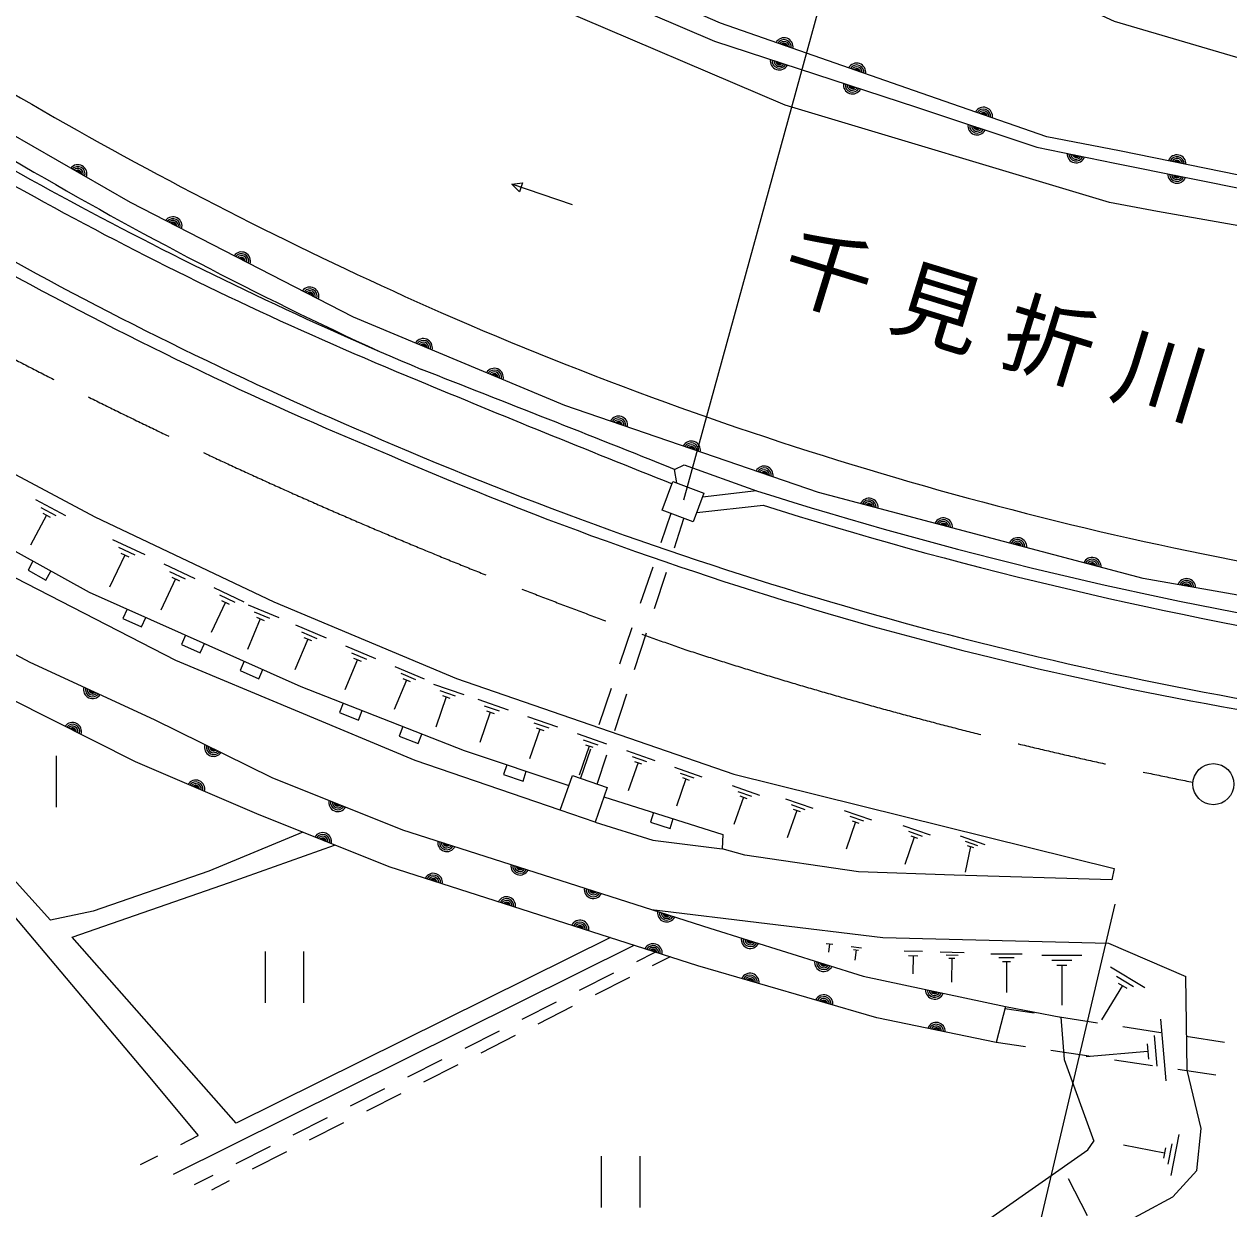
# Model space of a CAD drawing. Units: millimetres, scale not verified. Extents: x 40000 to 680000, y 20000 to 380000.
# Drawn here: x 123288 to 170261, y 240596 to 286794 of the extents above; entities that cross this region are included whole.
import ezdxf

# ---------------------------------------------------------------- set-up
doc = ezdxf.new("R2010")
doc.units = ezdxf.units.MM
doc.header["$LTSCALE"] = 1000
doc.linetypes.add('CHAIN', pattern=[18.5, 12, -1.5, 3.5, -1.5])
for name, color, linetype, lineweight in [('M-BGD', 7, 'Continuous', 13), ('M-BMK', 2, 'CHAIN', 13), ('M-BMK-SRVR', 3, 'Continuous', 13), ('M-STR-HTXT', 7, 'Continuous', 13)]:
    doc.layers.add(name, color=color, linetype=linetype, lineweight=lineweight)
doc.layers.add('M-BGD-HTXT', color=7, linetype='Continuous')
doc.styles.add('ＭＳ ゴシック', font='')
doc.styles.get('ＭＳ ゴシック').set_extended_font_data('MS Gothic')

msp = doc.modelspace()

# ---------------------------------------------------------------- linework, layer by layer
at = {"layer": 'M-BGD'}
for p, q in [((142308, 280554), (142723, 280611)), ((144674, 279748), (142308, 280554)), ((142602, 280256), (142308, 280554)), ((142723, 280611), (142602, 280256)), ((148733, 268902), (148644, 269433)), ((123731, 268251), (124900, 267629)), ((151849, 268590), (149735, 268344)), ((123945, 267950), (124530, 267639)), ((149512, 267755), (152099, 268031)), ((124160, 267648), (123538, 266479)), ((124014, 267726), (124306, 267570)), ((148508, 267712), (148118, 266571)), ((148643, 266379), (149016, 267520)), ((126735, 266704), (127989, 266107)), ((126974, 266398), (127601, 266099)), ((127213, 266092), (126615, 264837)), ((127056, 266166), (127369, 266017)), ((123634, 265854), (123440, 265504)), ((123440, 265504), (124140, 265117)), ((124140, 265117), (124334, 265467)), ((128732, 265753), (129946, 265175)), ((128963, 265456), (129570, 265167)), ((147795, 265624), (147311, 264205)), ((147867, 264003), (148333, 265429)), ((129194, 265160), (128616, 263947)), ((129043, 265233), (129346, 265088)), ((130688, 264821), (131861, 264262)), ((130912, 264535), (131498, 264255)), ((131135, 264248), (130576, 263075)), ((130988, 264318), (131282, 264178)), ((132022, 264151), (133218, 263651)), ((127301, 263985), (127139, 263619)), ((127139, 263619), (127870, 263294)), ((127870, 263294), (128032, 263660)), ((132495, 263602), (131995, 262406)), ((132259, 263877), (132856, 263627)), ((132345, 263665), (132644, 263540)), ((133872, 263366), (135068, 262865)), ((134109, 263091), (134707, 262841)), ((146988, 263258), (146503, 261839)), ((129586, 262969), (129423, 262603)), ((129423, 262603), (130154, 262278)), ((130154, 262278), (130316, 262643)), ((134345, 262817), (133845, 261621)), ((134196, 262879), (134495, 262754)), ((147091, 261626), (147557, 263052)), ((135815, 262553), (136993, 262060)), ((136048, 262282), (136637, 262036)), ((131870, 261952), (131707, 261587)), ((136281, 262012), (135788, 260834)), ((136134, 262074), (136428, 261950)), ((137747, 261745), (138892, 261266)), ((131707, 261587), (132438, 261262)), ((132438, 261262), (132601, 261627)), ((138200, 261219), (137721, 260074)), ((137974, 261482), (138546, 261242)), ((138057, 261279), (138343, 261159)), ((139255, 261062), (140435, 260654)), ((139499, 260812), (140089, 260608)), ((146180, 260892), (145696, 259473)), ((135730, 260320), (135583, 259948)), ((139743, 260563), (139335, 259383)), ((139596, 260614), (139891, 260512)), ((140975, 260467), (142155, 260059)), ((146315, 259250), (146781, 260675)), ((135583, 259948), (136328, 259655)), ((136328, 259655), (136474, 260027)), ((141463, 259968), (141056, 258788)), ((141219, 260218), (141809, 260014)), ((141316, 260019), (141611, 259917)), ((142920, 259795), (144083, 259393)), ((138056, 259405), (137910, 259033)), ((143401, 259304), (142999, 258140)), ((143161, 259549), (143742, 259348)), ((143256, 259354), (143547, 259253)), ((137910, 259033), (138654, 258740)), ((138654, 258740), (138800, 259112)), ((144849, 259129), (145993, 258734)), ((145086, 258887), (145657, 258689)), ((145322, 258645), (144927, 257502)), ((145373, 258526), (144983, 257385)), ((145179, 258695), (145465, 258596)), ((146768, 258466), (147873, 258084)), ((124536, 258257), (124536, 256257)), ((142108, 257911), (141981, 257531)), ((145632, 257158), (146005, 258299)), ((147225, 257998), (146843, 256893)), ((146997, 258232), (147549, 258041)), ((147087, 258046), (147363, 257951)), ((141981, 257531), (142740, 257278)), ((142740, 257278), (142867, 257658)), ((148648, 257816), (149716, 257447)), ((148869, 257590), (149403, 257406)), ((149090, 257364), (148721, 256297)), ((148956, 257411), (149223, 257318)), ((150891, 257102), (151959, 256733)), ((145897, 256669), (150524, 255199)), ((151333, 256650), (150964, 255582)), ((151112, 256876), (151646, 256691)), ((151199, 256696), (151466, 256604)), ((152968, 256586), (154036, 256217)), ((147829, 256055), (147708, 255674)), ((153410, 256135), (153041, 255067)), ((153189, 256361), (153723, 256176)), ((153276, 256181), (153543, 256089)), ((155263, 256136), (156331, 255767)), ((147708, 255674), (148471, 255432)), ((148471, 255432), (148592, 255813)), ((155705, 255685), (155336, 254617)), ((155484, 255910), (156018, 255726)), ((155571, 255731), (155838, 255638)), ((157549, 255545), (158617, 255176)), ((150524, 255199), (150508, 254634)), ((157991, 255094), (157622, 254026)), ((157770, 255319), (158304, 255135)), ((157858, 255140), (158125, 255047)), ((159783, 255138), (160748, 254804)), ((159983, 254934), (160465, 254767)), ((160182, 254730), (159983, 253728)), ((160062, 254772), (160303, 254688)), ((129111, 241954), (147071, 250877)), ((154558, 250944), (154813, 250913)), ((154686, 250928), (154647, 250610)), ((132681, 250629), (132681, 248629)), ((134181, 250629), (134181, 248629)), ((147175, 250247), (147898, 250612)), ((148479, 250427), (147779, 250071)), ((155530, 250826), (155940, 250777)), ((155620, 250711), (155825, 250686)), ((155723, 250699), (155673, 250289)), ((157601, 250659), (158314, 250641)), ((157774, 250476), (158131, 250467)), ((157953, 250472), (157934, 249759)), ((159000, 250623), (159940, 250599)), ((159232, 250500), (159702, 250488)), ((159346, 250379), (159581, 250373)), ((159464, 250376), (159440, 249436)), ((160982, 250548), (162198, 250548)), ((161286, 250396), (161894, 250396)), ((162962, 250494), (164526, 250493)), ((161438, 250244), (161742, 250244)), ((161590, 250244), (161589, 249028)), ((163353, 250298), (164135, 250298)), ((163549, 250102), (163940, 250102)), ((163744, 250102), (163744, 248538)), ((165645, 250041), (166983, 249230)), ((144943, 249121), (146282, 249797)), ((146888, 249618), (145551, 248938)), ((165878, 249671), (166547, 249265)), ((166111, 249301), (165300, 247963)), ((165944, 249402), (166278, 249200)), ((142711, 247995), (144050, 248671)), ((144659, 248485), (143322, 247805)), ((161546, 248482), (161193, 247088)), ((161528, 248410), (162669, 248235)), ((163658, 248084), (165140, 247856)), ((166129, 247705), (167611, 247477)), ((167590, 247989), (167804, 245586)), ((140479, 246869), (141818, 247545)), ((142431, 247352), (141094, 246672)), ((162335, 246918), (161193, 247088)), ((167343, 247361), (167450, 246160)), ((168600, 247326), (170083, 247099)), ((164807, 246548), (163324, 246770)), ((167096, 246734), (164694, 246521)), ((167070, 247034), (167123, 246434)), ((138247, 245743), (139586, 246418)), ((140202, 246219), (138865, 245539)), ((167280, 246178), (165796, 246400)), ((169752, 245808), (168269, 246030)), ((136015, 244616), (137354, 245292)), ((137974, 245085), (136637, 244406)), ((133783, 243490), (135122, 244166)), ((135745, 243952), (134408, 243273)), ((129399, 243113), (130076, 243453)), ((168310, 243497), (168000, 241899)), ((131551, 242364), (132890, 243040)), ((167755, 242775), (166157, 243086)), ((167794, 242975), (167717, 242576)), ((168033, 243136), (167878, 242337)), ((127829, 242324), (128506, 242664)), ((133517, 242819), (132180, 242140)), ((145790, 242650), (145790, 240650)), ((147290, 242650), (147290, 240650)), ((129935, 241549), (130658, 241914)), ((131288, 241686), (130589, 241331)), ((164747, 240321), (164009, 241771))]:
    msp.add_line(p, q, dxfattribs=at)
for points in [[(191022, 279765), (179314, 279132), (165998, 281855), (163160, 282401), (158258, 284098), (150442, 286829), (142993, 290081), (136811, 293235), (126446, 299446), (117246, 305577), (109103, 311745), (96658, 321945)], [(96274, 321451), (108745, 311293), (116865, 305037), (126110, 298800), (137969, 292052), (142628, 289381), (150206, 286131), (158077, 283550), (162767, 281998), (165815, 281375), (179455, 278629), (191057, 279320)], [(259592, 287858), (218801, 281886), (193282, 278151), (192434, 278151), (179310, 277342), (178175, 277602), (167471, 279489), (165609, 279836), (152957, 283629), (144011, 287457), (139136, 289535), (130128, 294669), (125374, 297458), (117312, 302948), (108799, 309183), (102520, 313946), (95189, 320054)], [(194661, 262414), (185364, 262497), (176229, 263538), (166919, 265171), (154262, 268534), (144375, 271928), (136137, 275370), (127435, 279838), (120782, 283664), (111407, 289669), (104834, 294664), (96316, 301261), (86739, 309177)], [(133197, 301127), (138707, 298338), (150346, 293376), (162079, 288625), (165790, 286906), (175117, 284161), (182148, 284304)], [(104691, 280187), (110060, 276590), (117513, 272126), (126045, 267587), (133019, 264264), (140150, 261282), (150953, 257549)], [(97030, 278704), (108920, 270498), (114713, 266604), (123515, 261915), (128354, 259682), (132950, 257411), (138044, 255378), (150028, 251540)], [(144192, 256147), (138534, 258074), (129202, 261985), (118917, 267269), (111459, 271810), (104211, 276690), (102741, 278128)], [(149560, 250080), (137525, 253934), (132362, 255995), (127636, 258031), (122759, 260485), (113930, 265284), (108010, 269099), (96017, 277346)], [(106670, 276168), (108458, 275041), (115586, 270310), (125820, 264643), (134081, 260968), (140448, 258464), (144526, 257104)], [(148644, 269433), (149024, 269603), (151849, 268590)], [(134151, 255281), (130492, 253761), (125977, 252202), (124314, 251855), (116836, 260131), (111322, 266424), (110500, 267495)], [(150953, 257549), (165786, 253870), (165700, 253428), (159554, 253611), (155826, 253740), (151393, 254387), (150508, 254634)], [(108027, 251799), (114124, 254761), (118679, 256995), (128046, 245895), (130076, 243453)], [(145549, 255673), (147804, 254968), (150508, 254634)], [(146145, 251174), (131559, 243942), (125163, 251197), (131294, 253322), (135392, 254785)], [(147751, 252269), (156763, 251181), (165562, 250955), (168584, 249662)], [(150028, 251540), (156004, 249670), (161546, 248482)], [(161193, 247088), (156528, 248043), (149560, 250080)], [(169176, 243736), (168635, 246005), (168584, 249662)], [(161546, 248482), (163712, 248078), (163835, 246426), (164991, 243242)], [(153357, 233506), (165757, 239817), (168073, 241067), (169010, 242090), (169176, 243736)], [(152036, 233979), (164759, 242902), (164991, 243242)]]:
    msp.add_lwpolyline(points, dxfattribs=at)
for points in [[(148586, 268958), (149794, 268500), (149371, 267385), (148163, 267843)], [(144663, 257496), (146020, 257022), (145549, 255673), (144192, 256147)]]:
    msp.add_lwpolyline(points, close=True, dxfattribs=at)
for centre, radius, start, end in [((206238, 426333), 164878, 234.75653, 246.13786), ((202742, 416788), 157109, 233.89683, 245.31297), ((194607, 408279), 149601, 234.45364, 247.56895), ((198175, 414407), 156201, 234.69005, 247.22828), ((200623, 419950), 159129, 236.84492, 247.132), ((192749, 405124), 142863, 236.23191, 247.7366), ((152916, 285907), 354, 349.5363, 151.9415), ((152916, 285907), 283, 351.7604, 149.7175), ((152916, 285907), 212, 355.5067, 145.9711), ((152916, 285907), 142, 3.2184, 138.2594), ((152916, 285907), 100, 13.5361, 127.9417), ((152733, 285360), 354, 170.6466, 333.0518), ((152733, 285360), 283, 172.8706, 330.8277), ((152733, 285360), 212, 176.6169, 327.0814), ((152733, 285360), 142, 184.3287, 319.3696), ((152733, 285360), 100, 194.6463, 309.052), ((155748, 284918), 354, 349.5363, 151.9415), ((155748, 284918), 283, 351.7604, 149.7175), ((155748, 284918), 212, 355.5067, 145.9711), ((155748, 284918), 142, 3.2184, 138.2594), ((155748, 284918), 100, 13.5361, 127.9417), ((155584, 284425), 354, 170.6466, 333.0518), ((155584, 284425), 283, 172.8706, 330.8277), ((155584, 284425), 212, 176.6169, 327.0814), ((155584, 284425), 142, 184.3287, 319.3696), ((155584, 284425), 100, 194.6463, 309.052), ((160691, 283199), 354, 349.7062, 152.1114), ((160691, 283199), 283, 351.9302, 149.8873), ((160691, 283199), 212, 355.6766, 146.141), ((160691, 283199), 142, 3.3883, 138.4293), ((160691, 283199), 100, 13.7059, 128.1116), ((160439, 282826), 354, 170.4816, 332.8868), ((160439, 282826), 283, 172.7056, 330.6627), ((160439, 282826), 212, 176.4519, 326.9164), ((160439, 282826), 142, 184.1637, 319.2047), ((160439, 282826), 100, 194.4813, 308.887), ((164302, 281739), 354, 177.2373, 339.6425), ((164302, 281739), 283, 179.4613, 337.4184), ((164302, 281739), 212, 183.2077, 333.6721), ((164302, 281739), 142, 190.9194, 325.9604), ((164302, 281739), 100, 201.237, 315.6427), ((168237, 281342), 354, 357.2387, 159.6438), ((168237, 281342), 283, 359.4627, 157.4198), ((168237, 281342), 212, 3.209, 153.6735), ((168237, 281342), 142, 10.9207, 145.9617), ((168237, 281342), 100, 21.2384, 135.6441), ((125381, 280956), 354, 338.8894, 141.2946), ((125381, 280956), 283, 341.1135, 139.0706), ((125381, 280956), 212, 344.8598, 135.3243), ((125381, 280956), 142, 352.5715, 127.6125), ((125381, 280956), 100, 2.8892, 117.2949), ((168234, 280943), 354, 177.4175, 339.8227), ((168234, 280943), 283, 179.6416, 337.5987), ((168234, 280943), 212, 183.3879, 333.8524), ((168234, 280943), 142, 191.0996, 326.1406), ((168234, 280943), 100, 201.4173, 315.823), ((129092, 278926), 354, 341.6242, 144.0294), ((129092, 278926), 283, 343.8482, 141.8053), ((129092, 278926), 212, 347.5946, 138.059), ((129092, 278926), 142, 355.3063, 130.3473), ((129092, 278926), 100, 5.6239, 120.0296), ((131761, 277556), 354, 341.6242, 144.0294), ((131761, 277556), 283, 343.8482, 141.8053), ((131761, 277556), 212, 347.5946, 138.059), ((131761, 277556), 142, 355.3063, 130.3473), ((131761, 277556), 100, 5.6239, 120.0296), ((134430, 276186), 354, 341.6242, 144.0294), ((134430, 276186), 283, 343.8482, 141.8053), ((134430, 276186), 212, 347.5946, 138.059), ((134430, 276186), 142, 355.3063, 130.3473), ((134430, 276186), 100, 5.6239, 120.0296), ((199060, 411819), 148702, 246.40512, 260.94049), ((138851, 274178), 354, 346.1183, 148.5234), ((138851, 274178), 283, 348.3423, 146.2994), ((138851, 274178), 212, 352.0886, 142.5531), ((138851, 274178), 142, 359.8004, 134.8414), ((138851, 274178), 100, 10.118, 124.5237), ((-305221, -865366), 1222196, 68.20094, 68.69793), ((141619, 273021), 354, 346.1183, 148.5234), ((141619, 273021), 283, 348.3423, 146.2994), ((141619, 273021), 212, 352.0886, 142.5531), ((141619, 273021), 142, 359.8004, 134.8414), ((141619, 273021), 100, 10.118, 124.5237), ((358697, 800132), 571310, 247.34329, 248.41835), ((146463, 271154), 354, 349.849, 152.2542), ((146463, 271154), 283, 352.0731, 150.0302), ((146463, 271154), 212, 355.8194, 146.2839), ((146463, 271154), 142, 3.5311, 138.5721), ((146463, 271154), 100, 13.8488, 128.2545), ((197765, 410687), 152617, 246.82976, 261.28585), ((149300, 270180), 354, 349.849, 152.2542), ((149300, 270180), 283, 352.0731, 150.0302), ((149300, 270180), 212, 355.8194, 146.2839), ((149300, 270180), 142, 3.5311, 138.5721), ((149300, 270180), 100, 13.8488, 128.2545), ((196229, 405648), 147810, 246.59848, 261.64939), ((152138, 269205), 354, 349.849, 152.2542), ((152138, 269205), 283, 352.0731, 150.0302), ((152138, 269205), 212, 355.8194, 146.2839), ((152138, 269205), 142, 3.5311, 138.5721), ((152138, 269205), 100, 13.8488, 128.2545), ((201858, 426887), 166009, 252.4676, 260.65186), ((156227, 267955), 354, 353.9201, 156.3253), ((156227, 267955), 283, 356.1442, 154.1013), ((202331, 427772), 167453, 252.54384, 260.59341), ((156227, 267955), 212, 359.8905, 150.355), ((156227, 267955), 142, 7.6022, 142.6432), ((156227, 267955), 100, 17.9199, 132.3256), ((159126, 267185), 354, 353.9201, 156.3253), ((159126, 267185), 283, 356.1442, 154.1013), ((159126, 267185), 212, 359.8905, 150.355), ((159126, 267185), 142, 7.6022, 142.6432), ((159126, 267185), 100, 17.9199, 132.3256), ((162026, 266415), 354, 353.9201, 156.3253), ((162026, 266415), 283, 356.1442, 154.1013), ((162026, 266415), 212, 359.8905, 150.355), ((162026, 266415), 142, 7.6022, 142.6432), ((162026, 266415), 100, 17.9199, 132.3256), ((164925, 265645), 354, 353.9201, 156.3253), ((164925, 265645), 283, 356.1442, 154.1013), ((164925, 265645), 212, 359.8905, 150.355), ((164925, 265645), 142, 7.6022, 142.6432), ((164925, 265645), 100, 17.9199, 132.3256), ((168610, 264820), 354, 358.8485, 161.2536), ((168610, 264820), 283, 1.0725, 159.0296), ((168610, 264820), 212, 4.8188, 155.2833), ((168610, 264820), 142, 12.5306, 147.5715), ((168610, 264820), 100, 22.8482, 137.2539), ((125957, 260848), 354, 164.0322, 326.4373), ((125957, 260848), 283, 166.2562, 324.2133), ((125957, 260848), 212, 170.0025, 320.467), ((125957, 260848), 142, 177.7142, 312.7552), ((125957, 260848), 100, 188.0319, 302.4376), ((125173, 259210), 354, 342.0807, 144.4858), ((125173, 259210), 283, 344.3047, 142.2618), ((125173, 259210), 212, 348.051, 138.5155), ((125173, 259210), 142, 355.7627, 130.8037), ((125173, 259210), 100, 6.0804, 120.4861), ((130676, 258595), 354, 162.4993, 324.9044), ((130676, 258595), 283, 164.7233, 322.6804), ((130676, 258595), 212, 168.4696, 318.9341), ((130676, 258595), 142, 176.1814, 311.2224), ((130676, 258595), 100, 186.499, 300.9047), ((129978, 256963), 354, 345.4925, 147.8977), ((129978, 256963), 283, 347.7166, 145.6737), ((129978, 256963), 212, 351.4629, 141.9273), ((129978, 256963), 142, 359.1746, 134.2156), ((129978, 256963), 100, 9.4923, 123.8979), ((135517, 256445), 354, 167.0424, 329.4476), ((135517, 256445), 283, 169.2664, 327.2235), ((135517, 256445), 212, 173.0128, 323.4772), ((135517, 256445), 142, 180.7245, 315.7655), ((135517, 256445), 100, 191.0421, 305.4478), ((134924, 254914), 354, 347.0424, 149.4476), ((134924, 254914), 283, 349.2664, 147.2235), ((134924, 254914), 212, 353.0128, 143.4772), ((134924, 254914), 142, 0.7245, 135.7655), ((134924, 254914), 100, 11.0421, 125.4478), ((139767, 254883), 354, 171.0402, 333.4454), ((139767, 254883), 283, 173.2642, 331.2213), ((139767, 254883), 212, 177.0105, 327.475), ((139767, 254883), 142, 184.7223, 319.7633), ((139767, 254883), 100, 195.0399, 309.4456), ((139241, 253328), 354, 351.0402, 153.4454), ((142624, 253968), 354, 171.0402, 333.4454), ((142624, 253968), 283, 173.2642, 331.2213), ((142624, 253968), 212, 177.0105, 327.475), ((142624, 253968), 142, 184.7223, 319.7633), ((142624, 253968), 100, 195.0399, 309.4456), ((139241, 253328), 283, 353.2642, 151.2213), ((139241, 253328), 212, 357.0105, 147.475), ((139241, 253328), 142, 4.7223, 139.7633), ((139241, 253328), 100, 15.0399, 129.4456), ((142098, 252413), 354, 351.0402, 153.4454), ((145481, 253053), 354, 171.0402, 333.4454), ((145481, 253053), 283, 173.2642, 331.2213), ((145481, 253053), 212, 177.0105, 327.475), ((145481, 253053), 142, 184.7223, 319.7633), ((145481, 253053), 100, 195.0399, 309.4456), ((142098, 252413), 283, 353.2642, 151.2213), ((142098, 252413), 212, 357.0105, 147.475), ((142098, 252413), 142, 4.7223, 139.7633), ((142098, 252413), 100, 15.0399, 129.4456), ((144955, 251498), 354, 351.0402, 153.4454), ((144955, 251498), 283, 353.2642, 151.2213), ((148338, 252138), 354, 171.0402, 333.4454), ((148338, 252138), 283, 173.2642, 331.2213), ((148338, 252138), 212, 177.0105, 327.475), ((148338, 252138), 142, 184.7223, 319.7633), ((148338, 252138), 100, 195.0399, 309.4456), ((144955, 251498), 212, 357.0105, 147.475), ((144955, 251498), 142, 4.7223, 139.7633), ((144955, 251498), 100, 15.0399, 129.4456), ((147812, 250583), 354, 351.0402, 153.4454), ((147812, 250583), 283, 353.2642, 151.2213), ((151601, 251105), 354, 171.4164, 333.8216), ((151601, 251105), 283, 173.6405, 331.5976), ((151601, 251105), 212, 177.3868, 327.8512), ((151601, 251105), 142, 185.0985, 320.1395), ((151601, 251105), 100, 195.4162, 309.8218), ((147812, 250583), 212, 357.0105, 147.475), ((147812, 250583), 142, 4.7223, 139.7633), ((147812, 250583), 100, 15.0399, 129.4456), ((154464, 250209), 354, 171.4164, 333.8216), ((154464, 250209), 283, 173.6405, 331.5976), ((154464, 250209), 212, 177.3868, 327.8512), ((154464, 250209), 142, 185.0985, 320.1395), ((154464, 250209), 100, 195.4162, 309.8218), ((151589, 249431), 354, 352.5, 154.9052), ((151589, 249431), 283, 354.724, 152.6811), ((151589, 249431), 212, 358.4704, 148.9348), ((151589, 249431), 142, 6.1821, 141.2231), ((151589, 249431), 100, 16.4998, 130.9054), ((158786, 249129), 354, 176.7027, 339.1078), ((158786, 249129), 283, 178.9267, 336.8838), ((158786, 249129), 212, 182.673, 333.1375), ((158786, 249129), 142, 190.3847, 325.4257), ((158786, 249129), 100, 200.7024, 315.1081), ((154468, 248589), 354, 352.5, 154.9052), ((154468, 248589), 283, 354.724, 152.6811), ((154468, 248589), 212, 358.4704, 148.9348), ((154468, 248589), 142, 6.1821, 141.2231), ((154468, 248589), 100, 16.4998, 130.9054), ((158849, 247513), 354, 357.2317, 159.6369), ((158849, 247513), 283, 359.4557, 157.4128), ((158849, 247513), 212, 3.202, 153.6665), ((158849, 247513), 142, 10.9138, 145.9548), ((158849, 247513), 100, 21.2314, 135.6371)]:
    msp.add_arc(centre, radius, start, end, dxfattribs=at)
at = {"layer": 'M-BMK'}
for centre, radius, start, end in [((215979, 452880), 201886, 239.63287, 250.63991), ((202824, 427605), 173726, 251.9699, 258.7257)]:
    msp.add_arc(centre, radius, start, end, dxfattribs=at)
at = {"layer": 'M-BMK-SRVR'}
msp.add_circle((169656, 257158), 800, dxfattribs=at)
at = {"layer": 'M-STR-HTXT'}
msp.add_line((165811, 252472), (157136, 215624), dxfattribs=at)
msp.add_lwpolyline([(149007, 268249), (161390, 313313), (189328, 313313)], dxfattribs=at)
msp.add_arc((187360, 388716), 175068, 228.24234, 260.10759, dxfattribs=at)

# ---------------------------------------------------------------- texts
at = {"layer": 'M-BGD-HTXT', "insert": (161552, 274792), "char_height": 2566, "attachment_point": 5, "rotation": 342.951, "style": 'ＭＳ ゴシック'}
msp.add_mtext('\\T1.29;千見折川', dxfattribs=at)

doc.saveas('drawing.dxf')
